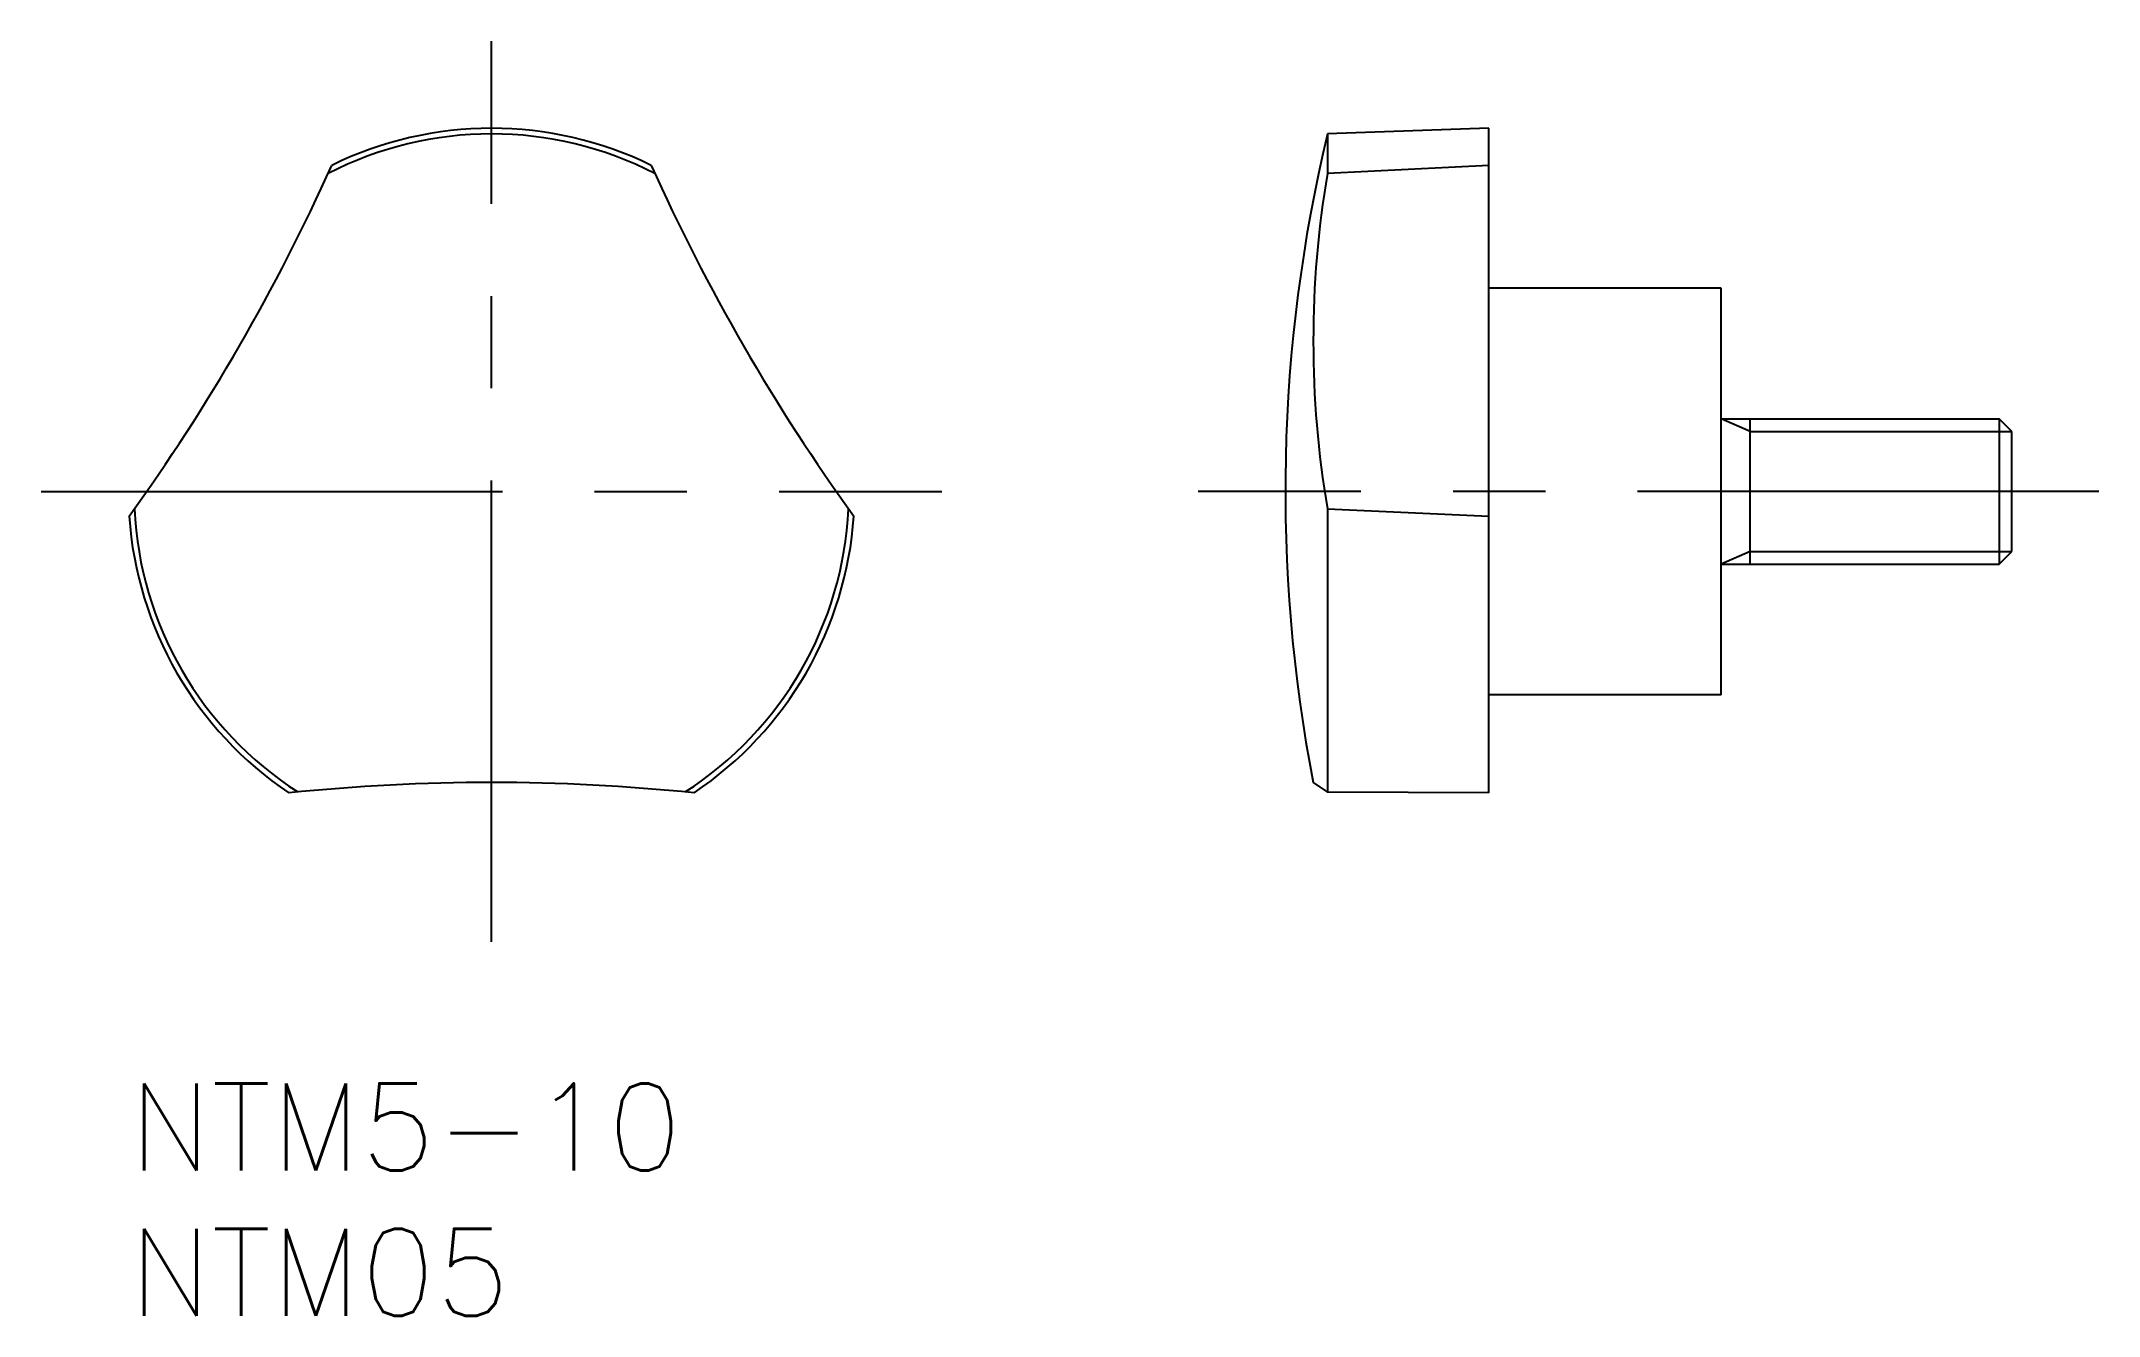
# Model space of a CAD drawing. Extents: x -3 to 67.8, y -8 to 35.9.
import ezdxf

# ---------------------------------------------------------------- set-up
doc = ezdxf.new("R2010")
doc.units = 0
doc.header["$LTSCALE"] = 0.5
doc.linetypes.add('CENTER', pattern=[50.8, 31.75, -6.35, 6.35, -6.35])
for name, color, linetype in [('MSM_CENTER', 1, 'CENTER'), ('MSM_CONTINUOUS', 7, 'CONTINUOUS'), ('MSM_NARROW', 5, 'CONTINUOUS'), ('MSM_PART_NUMBER', 7, 'CONTINUOUS')]:
    doc.layers.add(name, color=color, linetype=linetype)
doc.styles.get("Standard").update_dxf_attribs({"font": 'txt.shx', "height": 3, "bigfont": 'bigfont.shx'})

# ---------------------------------------------------------------- blocks, each defined once
blk = doc.blocks.new('*U8')
at = {"layer": 'MSM_PART_NUMBER'}
blk.add_text('NTM5-10', height=3, dxfattribs=at).set_placement((0, -3))
blk = doc.blocks.new('*U9')
at = {"layer": 'MSM_PART_NUMBER'}
blk.add_text('NTM05', height=3, dxfattribs=at).set_placement((0, -8))

msp = doc.modelspace()

# ---------------------------------------------------------------- linework, layer by layer
at = {"layer": 'MSM_CENTER'}
for p, q in [((12.471, 4.876), (12.471, 35.876)), ((-3.029, 20.376), (27.971, 20.376)), ((67.794, 20.376), (36.794, 20.376))]:
    msp.add_line(p, q, dxfattribs=at)
at = {"layer": 'MSM_CONTINUOUS'}
for p, q in [((46.794, 32.876), (41.243, 32.682)), ((41.243, 32.682), (41.243, 31.32)), ((46.794, 10), (46.794, 32.876)), ((46.794, 31.601), (41.243, 31.32)), ((54.794, 27.376), (46.794, 27.376)), ((54.794, 13.376), (54.794, 27.376)), ((54.794, 22.876), (64.361, 22.876)), ((55.794, 17.876), (55.794, 22.876)), ((64.361, 22.876), (64.361, 17.876)), ((64.794, 22.443), (64.361, 22.876)), ((64.794, 18.309), (64.794, 22.443)), ((41.243, 19.776), (46.794, 19.526)), ((41.243, 19.776), (41.243, 10.031)), ((54.794, 17.876), (64.361, 17.876)), ((64.361, 17.876), (64.794, 18.309)), ((54.794, 13.376), (46.794, 13.376)), ((40.749, 10.358), (41.243, 10.031)), ((46.794, 10), (41.243, 10.031))]:
    msp.add_line(p, q, dxfattribs=at)
for centre, radius, start, end in [((12.471, 20.376), 12.306, 62.79417, 117.20583), ((12.471, 20.376), 12.5, 63.89612, 116.10388), ((92.794, 20.376), 53, 166.57389, 190.89482), ((-55.094, 59.384), 68, 324.11591, 335.88409), ((80.036, 59.384), 68, 204.11591, 215.88409), ((75.206, 25.548), 34.45, 170.35425, 189.64575), ((12.471, 20.376), 12.5, 183.89612, 236.10388), ((12.471, 20.376), 12.306, 182.79417, 237.20583), ((12.471, 20.376), 12.306, 302.79417, 357.20583), ((12.471, 20.376), 12.5, 303.89612, 356.10388), ((12.471, -57.642), 68, 84.11591, 95.88409)]:
    msp.add_arc(centre, radius, start, end, dxfattribs=at)
at = {"layer": 'MSM_NARROW'}
for p, q in [((55.794, 22.443), (54.794, 22.876)), ((55.794, 22.443), (64.794, 22.443)), ((55.794, 18.309), (54.794, 17.876)), ((55.794, 18.309), (64.794, 18.309))]:
    msp.add_line(p, q, dxfattribs=at)

# ---------------------------------------------------------------- block references
at = {"layer": 'MSM_CONTINUOUS'}
for name in ['*U8', '*U9']:
    msp.add_blockref(name, (0, 0), dxfattribs=at)

doc.saveas('drawing.dxf')
